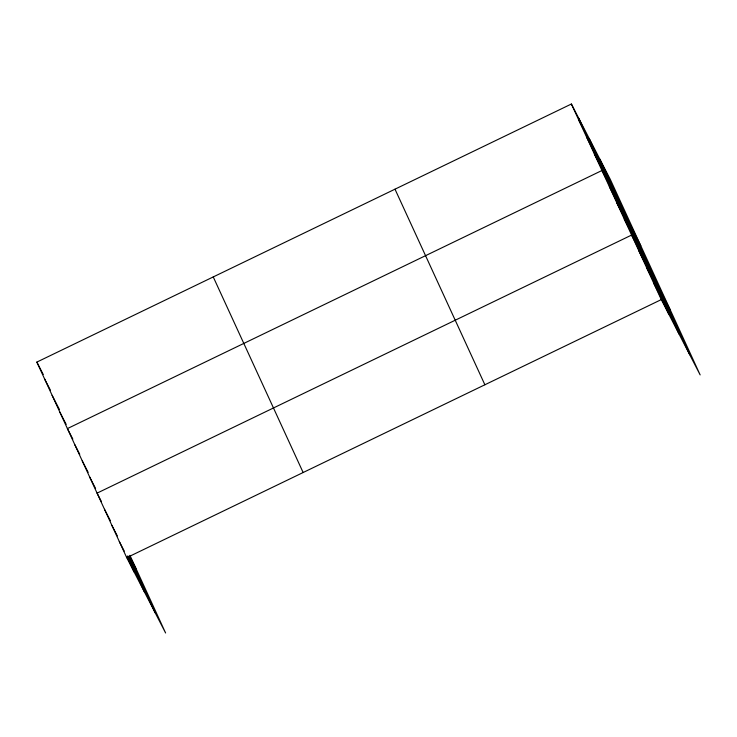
<?xml version="1.0" encoding="UTF-8"?>
<svg xmlns="http://www.w3.org/2000/svg" width="737" height="737" viewBox="0 0 737 737"><rect width="100%" height="100%" fill="white"/><g stroke="black" fill="none" stroke-linecap="round" stroke-linejoin="round"><path stroke-width="1.11" d="M129.924 555.339L165.604 632.991L126.736 557.688L36.85 362.097L571.396 104.009L610.264 179.312L700.15 374.903L661.282 299.6L571.396 104.009M126.736 557.688L661.282 299.6M579.033 120.628L586.431 134.963M586.67 137.257L594.068 151.582M594.317 153.886L601.705 168.211M640.822 245.817L601.954 170.505L67.408 428.593L72.834 439.105M609.37 186.645L616.768 200.971M616.786 202.776L624.184 217.111M624.202 218.917L631.6 233.242M670.486 310.36L631.618 235.057L97.072 493.136L101.513 501.74M639.034 251.188L646.432 265.513M646.45 267.328L653.848 281.654M653.866 283.459L661.264 297.794M36.85 362.097L43.262 374.516M44.487 378.717L50.411 390.186M52.134 395.345L59.531 409.671M59.771 411.974L66.183 424.383M74.824 444.733L79.762 454.287M82.24 460.865L88.164 472.334M89.656 477.005L95.58 488.465M129.712 556.371L135.949 568.448M104.488 509.276L110.412 520.737M111.904 525.417L117.33 535.919M119.32 541.548L124.249 551.101M599.872 159.192L689.768 354.783M589.176 138.455L679.063 334.045M578.785 118.335L668.68 313.925M394.995 189.179L484.882 384.769M213.251 276.928L303.137 472.518M129.27 556.389L155.221 612.871M127.833 555.827L144.516 592.133M127.179 556.886L134.134 572.013"/></g></svg>
